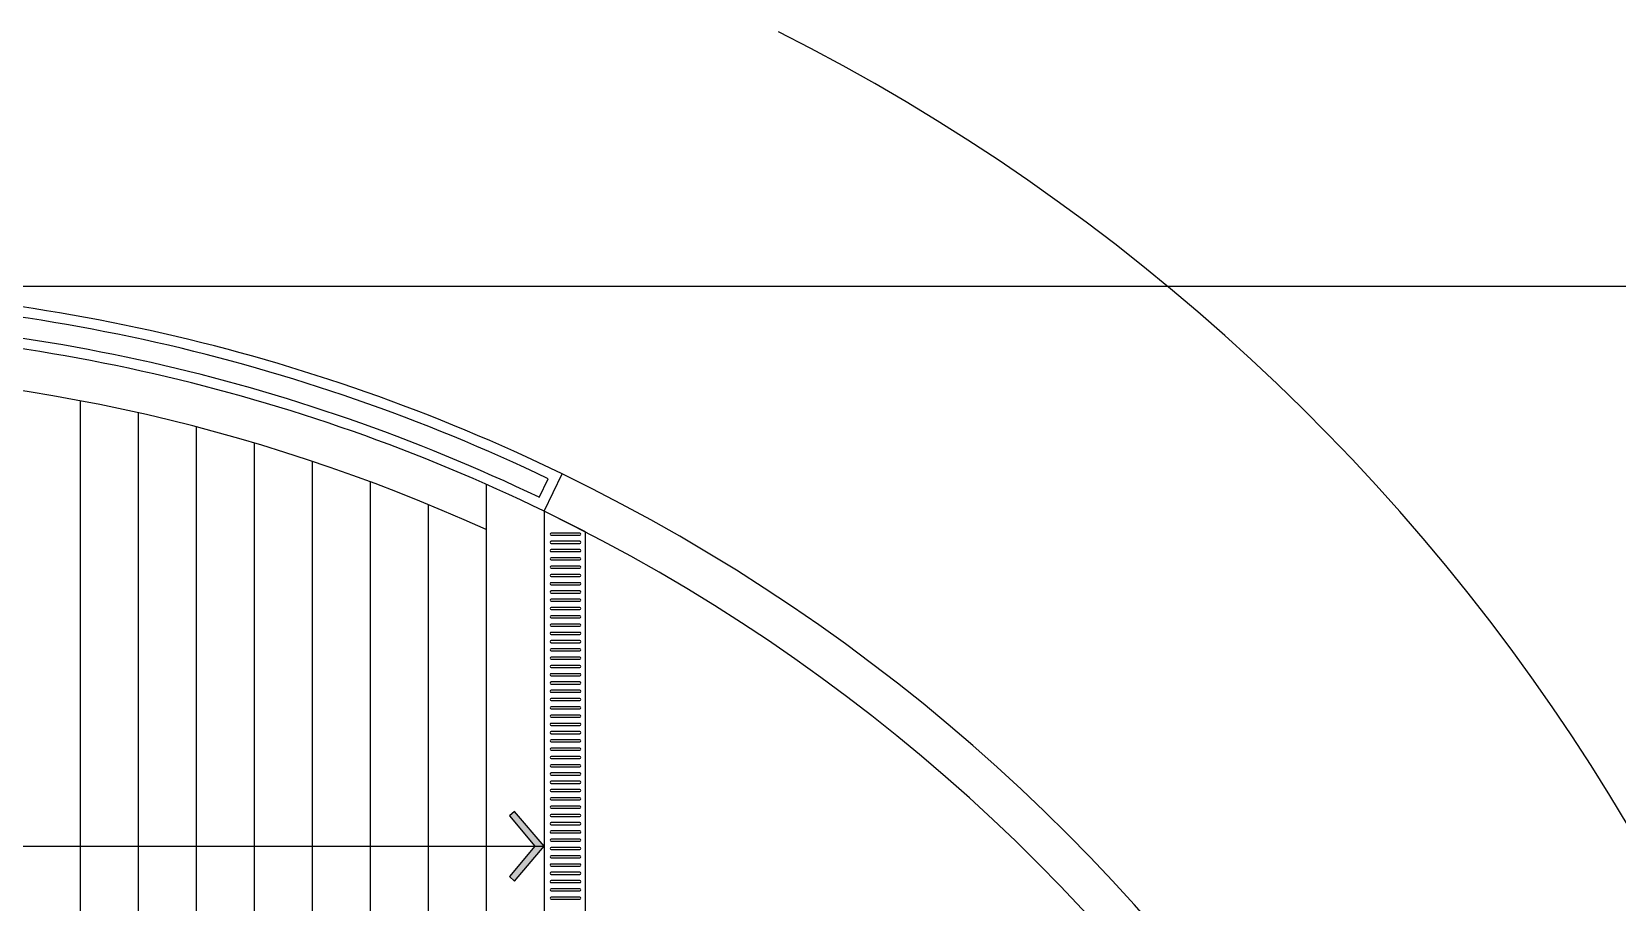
# Model space of a CAD drawing. Header units: millimetres. Extents: x 0 to 356400, y 0 to 68257.
# Drawn here: x 22079 to 22385.2, y 7199 to 7367.1 of the extents above; entities that cross this region are included whole.
import ezdxf

# ---------------------------------------------------------------- set-up
doc = ezdxf.new("R2010")
doc.units = ezdxf.units.MM
doc.header["$LTSCALE"] = 75
doc.layers.add('8', color=8, linetype='Continuous')

# ---------------------------------------------------------------- blocks, each defined once
blk = doc.blocks.new('G$C7369CDF7')
at = {"layer": '8'}
for p, q in [((1230.3, 85650), (1230.3, 9550)), ((2414.2, 53093.4), (2313.9, 52893.4)), ((6430.3, 53093.4), (2414.2, 53093.4)), ((2419.6, 53066.2), (2419.6, 52927.4)), ((2429.6, 52927.4), (2429.6, 53066.2)), ((2459.6, 53066.2), (2459.6, 52927.4)), ((2469.6, 52927.4), (2469.6, 53066.2)), ((2499.5, 53066.2), (2499.5, 52927.4)), ((2509.5, 52927.4), (2509.5, 53066.2)), ((2539.4, 53066.2), (2539.4, 52927.4)), ((2549.4, 52927.4), (2549.4, 53066.2)), ((2579.4, 53066.2), (2579.4, 52927.4)), ((2589.4, 52927.4), (2589.4, 53066.2)), ((2619.3, 53066.2), (2619.3, 52927.4)), ((2629.3, 52927.4), (2629.3, 53066.2)), ((2659.2, 53066.2), (2659.2, 52927.4)), ((2669.2, 52927.4), (2669.2, 53066.2)), ((2699.2, 53066.2), (2699.2, 52927.4)), ((2709.2, 52927.4), (2709.2, 53066.2)), ((2739.1, 53066.2), (2739.1, 52927.4)), ((2749.1, 52927.4), (2749.1, 53066.2)), ((2779.1, 53066.2), (2779.1, 52927.4)), ((2789.1, 52927.4), (2789.1, 53066.2)), ((2819, 53066.2), (2819, 52927.4)), ((2829, 52927.4), (2829, 53066.2)), ((2858.9, 53066.2), (2858.9, 52927.4)), ((2868.9, 52927.4), (2868.9, 53066.2)), ((2898.9, 53066.2), (2898.9, 52927.4)), ((2908.9, 52927.4), (2908.9, 53066.2)), ((2938.8, 53066.2), (2938.8, 52927.4)), ((2948.8, 52927.4), (2948.8, 53066.2)), ((2978.7, 53066.2), (2978.7, 52927.4)), ((2988.7, 52927.4), (2988.7, 53066.2)), ((3018.7, 53066.2), (3018.7, 52927.4)), ((3028.7, 52927.4), (3028.7, 53066.2)), ((3058.6, 53066.2), (3058.6, 52927.4)), ((3068.6, 52927.4), (3068.6, 53066.2)), ((3098.5, 53066.2), (3098.5, 52927.4)), ((3108.5, 52927.4), (3108.5, 53066.2)), ((3138.5, 53066.2), (3138.5, 52927.4)), ((3148.5, 52927.4), (3148.5, 53066.2)), ((3178.4, 53066.2), (3178.4, 52927.4)), ((3188.4, 52927.4), (3188.4, 53066.2)), ((3218.4, 53066.2), (3218.4, 52927.4)), ((3228.4, 52927.4), (3228.4, 53066.2)), ((3258.3, 53066.2), (3258.3, 52927.4)), ((3268.3, 52927.4), (3268.3, 53066.2)), ((3298.2, 53066.2), (3298.2, 52927.4)), ((3308.2, 52927.4), (3308.2, 53066.2)), ((3338.2, 53066.2), (3338.2, 52927.4)), ((3348.2, 52927.4), (3348.2, 53066.2)), ((3378.1, 53066.2), (3378.1, 52927.4)), ((3388.1, 52927.4), (3388.1, 53066.2)), ((3418, 53066.2), (3418, 52927.4)), ((3428, 52927.4), (3428, 53066.2)), ((3458, 53066.2), (3458, 52927.4)), ((3468, 52927.4), (3468, 53066.2)), ((3497.9, 53066.2), (3497.9, 52927.4)), ((3507.9, 52927.4), (3507.9, 53066.2)), ((3537.9, 53066.2), (3537.9, 52927.4)), ((3547.9, 52927.4), (3547.9, 53066.2)), ((3577.8, 53066.2), (3577.8, 52927.4)), ((3587.8, 52927.4), (3587.8, 53066.2)), ((3617.7, 53066.2), (3617.7, 52927.4)), ((3627.7, 52927.4), (3627.7, 53066.2)), ((3657.7, 53066.2), (3657.7, 52927.4)), ((3667.7, 52927.4), (3667.7, 53066.2)), ((3697.6, 53066.2), (3697.6, 52927.4)), ((3707.6, 52927.4), (3707.6, 53066.2)), ((3737.5, 53066.2), (3737.5, 52927.4)), ((3747.5, 52927.4), (3747.5, 53066.2)), ((3777.5, 53066.2), (3777.5, 52927.4)), ((3787.5, 52927.4), (3787.5, 53066.2)), ((3817.4, 53066.2), (3817.4, 52927.4)), ((3827.4, 52927.4), (3827.4, 53066.2)), ((3857.3, 53066.2), (3857.3, 52927.4)), ((3867.3, 52927.4), (3867.3, 53066.2)), ((3897.3, 53066.2), (3897.3, 52927.4)), ((3907.3, 52927.4), (3907.3, 53066.2)), ((3937.2, 53066.2), (3937.2, 52927.4)), ((3947.2, 52927.4), (3947.2, 53066.2)), ((3977.2, 53066.2), (3977.2, 52927.4)), ((3987.2, 52927.4), (3987.2, 53066.2)), ((4017.1, 53066.2), (4017.1, 52927.4)), ((4027.1, 52927.4), (4027.1, 53066.2)), ((4057, 53066.2), (4057, 52927.4)), ((4067, 52927.4), (4067, 53066.2)), ((4097, 53066.2), (4097, 52927.4)), ((4107, 52927.4), (4107, 53066.2)), ((4136.9, 53066.2), (4136.9, 52927.4)), ((4146.9, 52927.4), (4146.9, 53066.2)), ((4176.8, 53066.2), (4176.8, 52927.4)), ((4186.8, 52927.4), (4186.8, 53066.2)), ((2313.9, 52893.4), (2134, 52980.7)), ((2247.3, 52870.2), (2157.3, 52913.8)), ((2313.9, 52893.4), (5630.3, 52893.4)), ((2313.9, 52893.4), (6430.3, 52893.4)), ((3931.5, 52893.4), (3763.6, 52751.5)), ((3785.3, 52726.1), (3931.5, 52849.6)), ((3931.5, 49253.4), (3931.5, 52893.4)), ((4099.4, 52751.5), (3931.5, 52893.4)), ((3931.5, 52849.6), (4077.6, 52726.1)), ((3763.6, 52751.5), (3785.3, 52726.1)), ((4077.6, 52726.1), (4099.4, 52751.5)), ((2184, 52613.4), (6430.3, 52613.4)), ((2281.7, 52333.4), (6430.3, 52333.4)), ((2171.8, 52053.4), (6430.3, 52053.4)), ((2072.9, 51773.4), (6430.3, 51773.4)), ((1984.7, 51493.4), (6430.3, 51493.4)), ((1906.8, 51213.4), (6430.3, 51213.4)), ((1839, 50933.4), (6430.3, 50933.4)), ((1781.1, 50653.4), (6430.3, 50653.4))]:
    blk.add_line(p, q, dxfattribs=at)
for centre, radius, start, end in [((8930.3, 49525), 10000, 90, 153.25632), ((10230.3, 49050), 9000, 90, 154.10353), ((10230.3, 49050), 8800, 90, 154.10353), ((2424.6, 53066.2), 5, 0, 180), ((2464.6, 53066.2), 5, 0, 180), ((2504.5, 53066.2), 5, 0, 180), ((2544.4, 53066.2), 5, 0, 180), ((2584.4, 53066.2), 5, 0, 180), ((2624.3, 53066.2), 5, 0, 180), ((2664.2, 53066.2), 5, 0, 180), ((2704.2, 53066.2), 5, 0, 180), ((2744.1, 53066.2), 5, 0, 180), ((2784.1, 53066.2), 5, 0, 180), ((2824, 53066.2), 5, 0, 180), ((2863.9, 53066.2), 5, 0, 180), ((2903.9, 53066.2), 5, 0, 180), ((2943.8, 53066.2), 5, 0, 180), ((2983.7, 53066.2), 5, 0, 180), ((3023.7, 53066.2), 5, 0, 180), ((3063.6, 53066.2), 5, 0, 180), ((3103.5, 53066.2), 5, 0, 180), ((3143.5, 53066.2), 5, 0, 180), ((3183.4, 53066.2), 5, 0, 180), ((3223.4, 53066.2), 5, 0, 180), ((3263.3, 53066.2), 5, 0, 180), ((3303.2, 53066.2), 5, 0, 180), ((3343.2, 53066.2), 5, 0, 180), ((3383.1, 53066.2), 5, 0, 180), ((3423, 53066.2), 5, 0, 180), ((3463, 53066.2), 5, 0, 180), ((3502.9, 53066.2), 5, 0, 180), ((3542.9, 53066.2), 5, 0, 180), ((3582.8, 53066.2), 5, 0, 180), ((3622.7, 53066.2), 5, 0, 180), ((3662.7, 53066.2), 5, 0, 180), ((3702.6, 53066.2), 5, 0, 180), ((3742.5, 53066.2), 5, 0, 180), ((3782.5, 53066.2), 5, 0, 180), ((3822.4, 53066.2), 5, 0, 180), ((3862.3, 53066.2), 5, 0, 180), ((3902.3, 53066.2), 5, 0, 180), ((3942.2, 53066.2), 5, 0, 180), ((3982.2, 53066.2), 5, 0, 180), ((4022.1, 53066.2), 5, 0, 180), ((4062, 53066.2), 5, 0, 180), ((4102, 53066.2), 5, 0, 180), ((4141.9, 53066.2), 5, 0, 180), ((4181.8, 53066.2), 5, 0, 180), ((10230.3, 49050), 9000, 154.10353, 180.15916), ((10230.3, 49050), 8950, 154.42362, 180.15916), ((2424.6, 52927.4), 5, 180, 0), ((2464.6, 52927.4), 5, 180, 0), ((2504.5, 52927.4), 5, 180, 0), ((2544.4, 52927.4), 5, 180, 0), ((2584.4, 52927.4), 5, 180, 0), ((2624.3, 52927.4), 5, 180, 0), ((2664.2, 52927.4), 5, 180, 0), ((2704.2, 52927.4), 5, 180, 0), ((2744.1, 52927.4), 5, 180, 0), ((2784.1, 52927.4), 5, 180, 0), ((2824, 52927.4), 5, 180, 0), ((2863.9, 52927.4), 5, 180, 0), ((2903.9, 52927.4), 5, 180, 0), ((2943.8, 52927.4), 5, 180, 0), ((2983.7, 52927.4), 5, 180, 0), ((3023.7, 52927.4), 5, 180, 0), ((3063.6, 52927.4), 5, 180, 0), ((3103.5, 52927.4), 5, 180, 0), ((3143.5, 52927.4), 5, 180, 0), ((3183.4, 52927.4), 5, 180, 0), ((3223.4, 52927.4), 5, 180, 0), ((3263.3, 52927.4), 5, 180, 0), ((3303.2, 52927.4), 5, 180, 0), ((3343.2, 52927.4), 5, 180, 0), ((3383.1, 52927.4), 5, 180, 0), ((3423, 52927.4), 5, 180, 0), ((3463, 52927.4), 5, 180, 0), ((3502.9, 52927.4), 5, 180, 0), ((3542.9, 52927.4), 5, 180, 0), ((3582.8, 52927.4), 5, 180, 0), ((3622.7, 52927.4), 5, 180, 0), ((3662.7, 52927.4), 5, 180, 0), ((3702.6, 52927.4), 5, 180, 0), ((3742.5, 52927.4), 5, 180, 0), ((3782.5, 52927.4), 5, 180, 0), ((3822.4, 52927.4), 5, 180, 0), ((3862.3, 52927.4), 5, 180, 0), ((3902.3, 52927.4), 5, 180, 0), ((3942.2, 52927.4), 5, 180, 0), ((3982.2, 52927.4), 5, 180, 0), ((4022.1, 52927.4), 5, 180, 0), ((4062, 52927.4), 5, 180, 0), ((4102, 52927.4), 5, 180, 0), ((4141.9, 52927.4), 5, 180, 0), ((4181.8, 52927.4), 5, 180, 0), ((10230.3, 49050), 8850, 154.42723, 180.16277), ((10230.3, 49050), 8800, 154.10353, 180.16277), ((10230.3, 49050), 8600, 155.52191, 180.16277)]:
    blk.add_arc(centre, radius, start, end, dxfattribs=at)
for points in [[(3785.3, 52726.1), (3763.6, 52751.5), (3931.5, 52849.6), (3931.5, 52893.4)], [(3931.5, 52849.6), (3931.5, 52893.4), (4077.6, 52726.1), (4099.4, 52751.5)]]:
    blk.add_solid(points, dxfattribs=at)

msp = doc.modelspace()

# ---------------------------------------------------------------- block references
at = {"xscale": 0.04000000000000001, "yscale": 0.04000000000000001, "zscale": 0.04000000000000001, "rotation": 270}
msp.add_blockref('G$C7369CDF7', (20062.17, 7367.09), dxfattribs=at)

doc.saveas('drawing.dxf')
